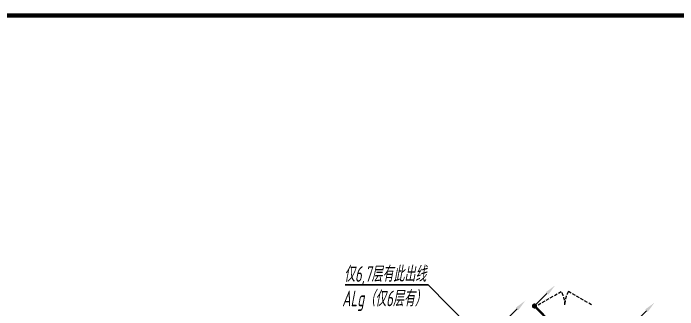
# Model space of a CAD drawing. Extents: x 3774419 to 4775970, y -926964 to 2266.
# Drawn here: x 3818770 to 3833646, y -756357 to -749714 of the extents above; entities that cross this region are included whole.
import ezdxf

# ---------------------------------------------------------------- set-up
doc = ezdxf.new("R2010")
doc.units = 0
doc.header["$LTSCALE"] = 1000
doc.header["$MEASUREMENT"] = 0
doc.linetypes.add('DASH', pattern=[0.35, 0.25, -0.1])
doc.layers.get('0').update_dxf_attribs({"linetype": 'CONTINUOUS'})
for name, color, linetype in [('!!电气', 1, 'CONTINUOUS'), ('!校对', 2, 'CONTINUOUS'), ('DIM-照明', 7, 'CONTINUOUS'), ('LWIRE', 4, 'CONTINUOUS'), ('WIRE-应急', 1, 'DASH')]:
    doc.layers.add(name, color=color, linetype=linetype)
doc.layers.add('WINDOW', color=146, linetype='CONTINUOUS', lineweight=20)
doc.layers.add('图框', color=147, linetype='CONTINUOUS', lineweight=20)
doc.styles.add('HZTXT', font='gbeitc.shx', dxfattribs={"width": 0.8, "height": 400, "bigfont": 'hztxt.shx'})
doc.styles.get("Standard").update_dxf_attribs({"font": 'gbenor.shx', "bigfont": 'gbcbig.shx'})

# ---------------------------------------------------------------- blocks, each defined once
blk = doc.blocks.new('A$C1C403CBE')
at = {"layer": 'WINDOW', "color": 252, "linetype": 'DASH', "ltscale": 0.3}
for points in [[(11800, 12583), (12320, 12883, -0.131652), (12400, 12583)], [(12998, 12583), (12479, 12883, 0.131652), (12398, 12583)]]:
    blk.add_lwpolyline(points, format="xyb", dxfattribs=at)
blk = doc.blocks.new('$TelecSys$00000079')
for p, q in [((0.7, 0.7), (0, 0)), ((0.104, 0.104), (0.104, 0.104)), ((-0.104, -0.104), (-0.104, -0.104))]:
    blk.add_line(p, q)
at = {"const_width": 0.142}
blk.add_lwpolyline([(-0.071, 0, 1), (0.071, 0, 1)], format="xyb", close=True, dxfattribs=at)
blk.add_solid([(0.63, 0.77), (0.77, 0.63), (1.15, 1.15)])
at = {"width": 0.8, "flags": 9}
blk.add_attdef('A', (0, 0), '', height=0.00002, dxfattribs=at)

msp = doc.modelspace()

# ---------------------------------------------------------------- linework, layer by layer
at = {"layer": '!校对', "color": 6}
msp.add_line((3828059.7, -755798.9), (3826198.9, -755798.9), dxfattribs=at)
at = {"color": 6}
msp.add_line((3829120, -756876.9), (3828059.7, -755798.9), dxfattribs=at)
at = {"layer": 'WIRE-应急', "const_width": 50}
msp.add_lwpolyline([(3831116.1, -756956.2), (3830439.2, -756273.1)], dxfattribs=at)
at = {"layer": '图框', "const_width": 100}
msp.add_lwpolyline([(3887517.5, -807163.9), (3887517.5, -749763.9), (3806917.5, -749763.9), (3806917.5, -807163.9)], close=True, dxfattribs=at)
msp.add_lwpolyline([(3887517.5, -807163.9), (3887517.5, -749763.9), (3806917.5, -749763.9), (3806917.5, -807163.9)], close=True, dxfattribs=at)

# ---------------------------------------------------------------- block references
at = {"layer": '!!电气'}
msp.add_blockref('A$C1C403CBE', (3818720, -768833.2), dxfattribs=at)
at = {"layer": 'LWIRE', "color": 6, "xscale": 400, "yscale": 400, "zscale": 400}
msp.add_blockref('$TelecSys$00000079', (3830439.2, -756273.1), dxfattribs=at)
at = {"layer": 'LWIRE', "xscale": 400, "yscale": 400, "zscale": 400}
for p in [(3829772.2, -756615.4), (3832664.9, -756659.3)]:
    msp.add_blockref('$TelecSys$00000079', p, dxfattribs=at)

# ---------------------------------------------------------------- texts
at = {"layer": 'DIM-照明', "color": 7, "style": 'HZTXT', "width": 0.7}
msp.add_text('仅6,7层有此出线', height=350, dxfattribs=at).set_placement((3826173.6, -755732.1, 1500))
at = {"layer": 'DIM-照明', "style": 'HZTXT', "width": 0.7}
msp.add_text('ALg（仅6层有）', height=350, dxfattribs=at).set_placement((3826133.7, -756279.5))

doc.saveas('drawing.dxf')
